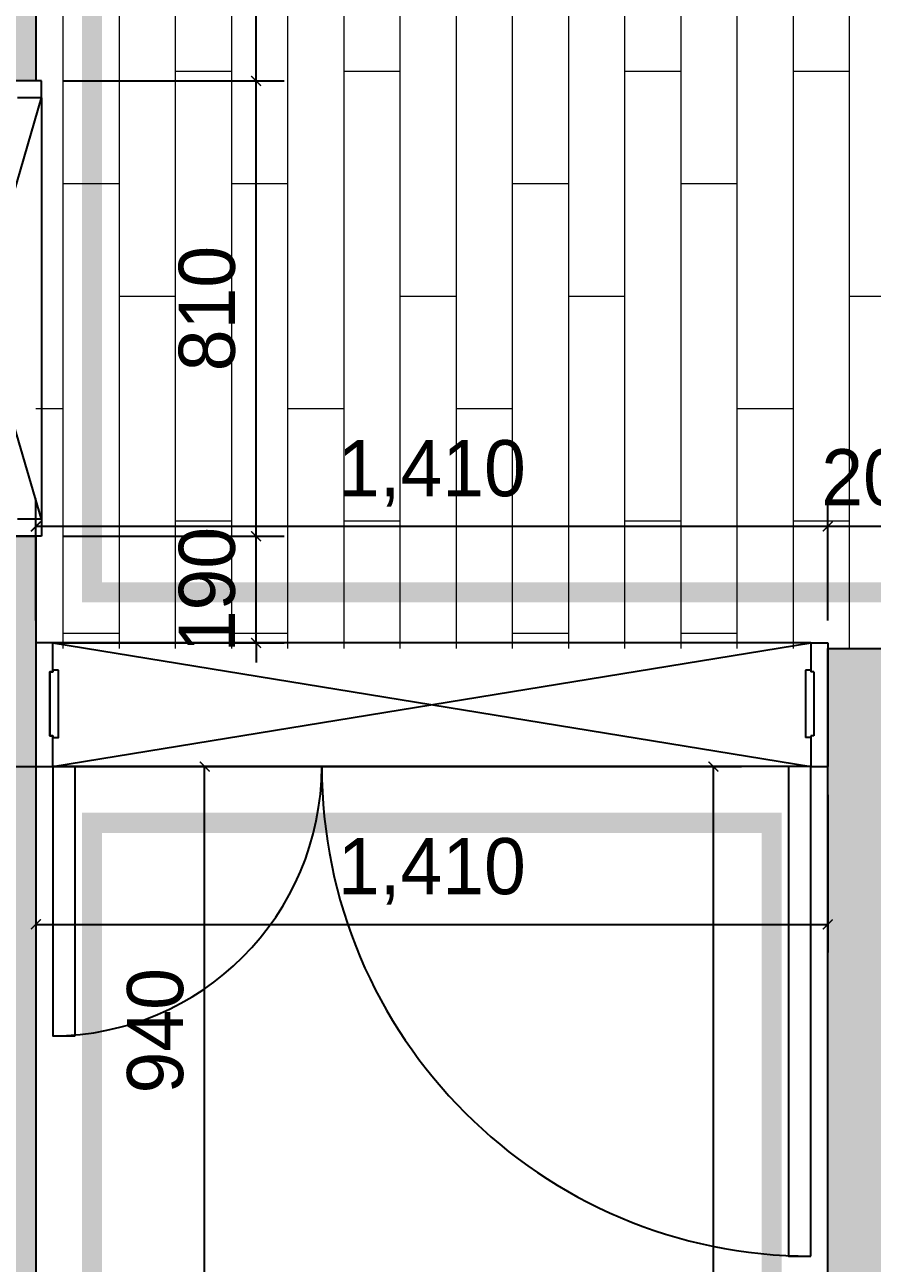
# Model space of a CAD drawing. Header units: millimetres. Extents: x 0 to 400063, y 963 to 238763.
# Drawn here: x 50873 to 52382, y 153659 to 155863 of the extents above; entities that cross this region are included whole.
import ezdxf

# ---------------------------------------------------------------- set-up
doc = ezdxf.new("R2010")
doc.units = ezdxf.units.MM
doc.header["$LTSCALE"] = 40
doc.header["$PDMODE"] = 34
doc.linetypes.add('HID', pattern=[2.3, 1.5, -0.8])
doc.layers.get('Defpoints').update_dxf_attribs({"color": 249})
doc.layers.add('.', color=7, linetype='Continuous', lineweight=13)
for name, color, linetype in [('07 dim wal', 5, 'Continuous'), ('2sec', 2, 'Continuous'), ('3TI-CE-LIGHT', 6, 'Continuous'), ('4LEA', 4, 'Continuous'), ('DOOR', 4, 'Continuous'), ('DOOR-FRAME', 4, 'Continuous')]:
    doc.layers.add(name, color=color, linetype=linetype)
doc.styles.add('마감재', font='stylu.ttf')
doc.dimstyles.new('Copy of DIM-60', dxfattribs={"dimscale": 50, "dimtxt": 2, "dimasz": 0.7, "dimexe": 1, "dimexo": 1, "dimgap": 0.7, "dimtad": 1, "dimdec": 0, "dimzin": 1, "dimdsep": 46, "dimlunit": 6, "dimtxsty": '마감재', "dimblk": 'ARCHTICK', "dimcen": -0.09, "dimclrd": 256, "dimclre": 256, "dimclrt": 3, "dimadec": 0, "dimazin": 0, "dimtfac": 1, "dimtdec": 0, "dimtix": 1, "dimtmove": 2, "dimatfit": 0, "dimldrblk": 'ARCHTICK', "dimfxl": 0, "dimtolj": 1, "dimtzin": 0, "dimarcsym": 0})

# ---------------------------------------------------------------- blocks, each defined once
blk = doc.blocks.new('_ARCHTICK')
at = {"color": 0, "linetype": 'ByBlock', "const_width": 0.075}
blk.add_lwpolyline([(-0.25, -0.25), (0.25, 0.25)], dxfattribs=at)
blk = doc.blocks.new('*D373')
at = {"layer": '07 dim wal', "lineweight": -2}
for p, q in [((50, 154542.5), (52148.9, 154542.5)), ((52098.9, 151692.5), (52098.9, 154542.5)), ((52252.5, 151692.5), (52048.9, 151692.5))]:
    blk.add_line(p, q, dxfattribs=at)
at = {"layer": 'Defpoints', "color": 0}
for p in [(0, 154542.5), (52098.9, 154542.5), (52302.5, 151692.5)]:
    blk.add_point(p, dxfattribs=at)
at = {"layer": '07 dim wal', "lineweight": -2, "xscale": 35, "yscale": 35, "zscale": 35}
for p, rotation in [((52098.9, 154542.5), 90), ((52098.9, 151692.5), 270)]:
    blk.add_blockref('_ARCHTICK', p, dxfattribs=dict(at, rotation=rotation))
at = {"layer": '07 dim wal', "color": 3, "insert": (52004.6, 153117.5), "char_height": 100, "attachment_point": 5, "rotation": 90, "style": '마감재'}
blk.add_mtext('\\A1;2,850', dxfattribs=at)
blk = doc.blocks.new('*D374')
at = {"layer": '07 dim wal', "lineweight": -2}
for p, q in [((50942.5, 154542.5), (51243, 154542.5)), ((51193, 153602.5), (51193, 154542.5)), ((50942.5, 153602.5), (51243, 153602.5))]:
    blk.add_line(p, q, dxfattribs=at)
at = {"layer": 'Defpoints', "color": 0}
for p in [(50892.5, 154542.5), (51193, 154542.5), (50892.5, 153602.5)]:
    blk.add_point(p, dxfattribs=at)
at = {"layer": '07 dim wal', "lineweight": -2, "xscale": 35, "yscale": 35, "zscale": 35}
for p, rotation in [((51193, 154542.5), 90), ((51193, 153602.5), 270)]:
    blk.add_blockref('_ARCHTICK', p, dxfattribs=dict(at, rotation=rotation))
at = {"layer": '07 dim wal', "color": 3, "insert": (51105.4, 154072.5), "char_height": 100, "attachment_point": 5, "rotation": 90, "style": '마감재'}
blk.add_mtext('\\A1;940', dxfattribs=at)
blk = doc.blocks.new('*D375')
at = {"layer": '07 dim wal', "lineweight": -2}
for p, q in [((50892.5, 154492.5), (50892.5, 154211.8)), ((52302.5, 154492.5), (52302.5, 154211.8)), ((50892.5, 154261.8), (52302.5, 154261.8))]:
    blk.add_line(p, q, dxfattribs=at)
at = {"layer": 'Defpoints', "color": 0}
for p in [(50892.5, 154542.5), (52302.5, 154542.5), (52302.5, 154261.8)]:
    blk.add_point(p, dxfattribs=at)
at = {"layer": '07 dim wal', "lineweight": -2, "xscale": 35, "yscale": 35, "zscale": 35, "rotation": 180}
blk.add_blockref('_ARCHTICK', (50892.5, 154261.8), dxfattribs=at)
at = {"layer": '07 dim wal', "lineweight": -2, "xscale": 35, "yscale": 35, "zscale": 35}
blk.add_blockref('_ARCHTICK', (52302.5, 154261.8), dxfattribs=at)
at = {"layer": '07 dim wal', "color": 3, "insert": (51597.5, 154356.1), "char_height": 100, "attachment_point": 5, "style": '마감재'}
blk.add_mtext('\\A1;1,410', dxfattribs=at)
blk = doc.blocks.new('*D377')
at = {"layer": '07 dim wal', "lineweight": -2}
for p, q in [((51284.6, 154952.5), (51284.6, 154987.5)), ((50942.5, 154952.5), (51334.6, 154952.5)), ((51284.6, 154762.5), (51284.6, 154952.5)), ((50942.5, 154762.5), (51334.6, 154762.5)), ((51284.6, 154762.5), (51284.6, 154727.5))]:
    blk.add_line(p, q, dxfattribs=at)
at = {"layer": 'Defpoints', "color": 0}
for p in [(50892.5, 154952.5), (51284.6, 154952.5), (50892.5, 154762.5)]:
    blk.add_point(p, dxfattribs=at)
at = {"layer": '07 dim wal', "lineweight": -2, "xscale": 35, "yscale": 35, "zscale": 35}
for p, rotation in [((51284.6, 154952.5), 270), ((51284.6, 154762.5), 90)]:
    blk.add_blockref('_ARCHTICK', p, dxfattribs=dict(at, rotation=rotation))
at = {"layer": '07 dim wal', "color": 3, "insert": (51197.6, 154857.5), "char_height": 100, "attachment_point": 5, "rotation": 90, "style": '마감재'}
blk.add_mtext('\\A1;190', dxfattribs=at)
blk = doc.blocks.new('*D378')
at = {"layer": '07 dim wal', "lineweight": -2}
for p, q in [((50942.5, 155762.5), (51334.6, 155762.5)), ((51284.6, 154952.5), (51284.6, 155762.5)), ((50942.5, 154952.5), (51334.6, 154952.5))]:
    blk.add_line(p, q, dxfattribs=at)
at = {"layer": 'Defpoints', "color": 0}
for p in [(50892.5, 155762.5), (51284.6, 155762.5), (50892.5, 154952.5)]:
    blk.add_point(p, dxfattribs=at)
at = {"layer": '07 dim wal', "lineweight": -2, "xscale": 35, "yscale": 35, "zscale": 35}
for p, rotation in [((51284.6, 155762.5), 90), ((51284.6, 154952.5), 270)]:
    blk.add_blockref('_ARCHTICK', p, dxfattribs=dict(at, rotation=rotation))
at = {"layer": '07 dim wal', "color": 3, "insert": (51197.5, 155357.5), "char_height": 100, "attachment_point": 5, "rotation": 90, "style": '마감재'}
blk.add_mtext('\\A1;810', dxfattribs=at)
blk = doc.blocks.new('*D379')
at = {"layer": '07 dim wal', "lineweight": -2}
for p, q in [((50942.5, 156462.5), (51334.6, 156462.5)), ((51284.6, 155762.5), (51284.6, 156462.5)), ((50942.5, 155762.5), (51334.6, 155762.5))]:
    blk.add_line(p, q, dxfattribs=at)
at = {"layer": 'Defpoints', "color": 0}
for p in [(50892.5, 156462.5), (51284.6, 156462.5), (50892.5, 155762.5)]:
    blk.add_point(p, dxfattribs=at)
at = {"layer": '07 dim wal', "lineweight": -2, "xscale": 35, "yscale": 35, "zscale": 35}
for p, rotation in [((51284.6, 156462.5), 90), ((51284.6, 155762.5), 270)]:
    blk.add_blockref('_ARCHTICK', p, dxfattribs=dict(at, rotation=rotation))
at = {"layer": '07 dim wal', "color": 3, "insert": (51195.7, 156112.5), "char_height": 100, "attachment_point": 5, "rotation": 90, "style": '마감재'}
blk.add_mtext('\\A1;700', dxfattribs=at)
blk = doc.blocks.new('*D398')
at = {"layer": '07 dim wal', "lineweight": -2}
for p, q in [((52302.5, 154802.5), (52302.5, 155019.8)), ((52502.5, 154802.5), (52502.5, 155019.8)), ((52302.5, 154969.8), (52267.5, 154969.8)), ((52502.5, 154969.8), (52302.5, 154969.8)), ((52502.5, 154969.8), (52537.5, 154969.8))]:
    blk.add_line(p, q, dxfattribs=at)
at = {"layer": 'Defpoints', "color": 0}
for p in [(52302.5, 154969.8), (52302.5, 154752.5), (52502.5, 154752.5)]:
    blk.add_point(p, dxfattribs=at)
at = {"layer": '07 dim wal', "lineweight": -2, "xscale": 35, "yscale": 35, "zscale": 35}
blk.add_blockref('_ARCHTICK', (52302.5, 154969.8), dxfattribs=at)
at = {"layer": '07 dim wal', "lineweight": -2, "xscale": 35, "yscale": 35, "zscale": 35, "rotation": 180}
blk.add_blockref('_ARCHTICK', (52502.5, 154969.8), dxfattribs=at)
at = {"layer": '07 dim wal', "color": 3, "insert": (52402.5, 155056.6), "char_height": 100, "attachment_point": 5, "style": '마감재'}
blk.add_mtext('\\A1;200', dxfattribs=at)
blk = doc.blocks.new('*D399')
at = {"layer": '07 dim wal', "lineweight": -2}
for p, q in [((50892.5, 154802.5), (50892.5, 155019.8)), ((52302.5, 154802.5), (52302.5, 155019.8)), ((52302.5, 154969.8), (50892.5, 154969.8))]:
    blk.add_line(p, q, dxfattribs=at)
at = {"layer": 'Defpoints', "color": 0}
for p in [(50892.5, 154969.8), (50892.5, 154752.5), (52302.5, 154752.5)]:
    blk.add_point(p, dxfattribs=at)
at = {"layer": '07 dim wal', "lineweight": -2, "xscale": 35, "yscale": 35, "zscale": 35, "rotation": 180}
blk.add_blockref('_ARCHTICK', (50892.5, 154969.8), dxfattribs=at)
at = {"layer": '07 dim wal', "lineweight": -2, "xscale": 35, "yscale": 35, "zscale": 35}
blk.add_blockref('_ARCHTICK', (52302.5, 154969.8), dxfattribs=at)
at = {"layer": '07 dim wal', "color": 3, "insert": (51597.5, 155064.2), "char_height": 100, "attachment_point": 5, "style": '마감재'}
blk.add_mtext('\\A1;1,410', dxfattribs=at)

msp = doc.modelspace()

# ---------------------------------------------------------------- hatches: boundary and pattern name
at = {"layer": '.'}
h = msp.add_hatch(color=251, dxfattribs=at)
h.dxf.hatch_style = 1
h.paths.add_polyline_path([(49092.5, 159922.5), (49592.5, 159922.5), (49592.5, 160122.5), (49092.5, 160122.5), (49092.5, 161322.5), (59252.5, 161322.5), (59252.5, 160122.5), (58352.5, 160122.5), (58352.5, 159922.5), (59252.5, 159922.5), (59252.5, 156662.5), (58412.5, 156662.5), (58412.5, 156462.5), (59107.5, 156462.5), (59107.5, 155017.5), (57622.5, 155017.5), (57622.5, 156662.5), (56672.5, 156662.5), (56672.5, 156462.5), (57422.5, 156462.5), (57422.5, 154752.5), (57212.5, 154752.5), (57212.5, 154552.5), (59192.5, 154552.5), (59192.5, 151752.5), (59192.5, 151552.5), (59192.5, 150572.5), (56212.5, 150572.5), (56212.5, 151552.5), (56212.5, 151752.5), (56212.5, 154752.5), (56012.5, 154752.5), (56012.5, 151692.5), (55612.5, 151692.5), (55612.5, 151492.5), (56012.5, 151492.5), (56012.5, 150572.5), (49892.5, 150572.5), (49892.5, 151492.5), (52502.5, 151492.5), (52502.5, 154752.5), (52302.5, 154752.5), (52302.5, 151692.5), (49892.5, 151692.5), (49892.5, 152602.5), (49692.5, 152602.5), (49692.5, 151492.5), (49692.5, 150372.5), (56212.5, 150372.5), (59452.5, 150372.5), (59452.5, 151552.5), (59452.5, 161522.5), (48892.5, 161522.5), (48892.5, 153602.5), (50892.5, 153602.5), (50892.5, 154952.5), (50692.5, 154952.5), (50692.5, 153802.5), (49832.5, 153802.5), (49832.5, 154292.5), (49172.5, 154292.5), (49172.5, 155762.5), (50892.5, 155762.5), (50892.5, 156462.5), (50992.5, 156462.5), (50992.5, 156662.5), (50612.5, 156662.5), (50612.5, 155962.5), (49092.5, 155962.5)])
h.paths.add_polyline_path([(49172.5, 154092.5), (49632.5, 154092.5), (49632.5, 153802.5), (49172.5, 153802.5)], flags=16)
h.paths.add_polyline_path([(52292.5, 159922.5), (53592.5, 159922.5), (53592.5, 160122.5), (51592.5, 160122.5), (51592.5, 159922.5), (52092.5, 159922.5), (52092.5, 156662.5), (51992.5, 156662.5), (51992.5, 156462.5), (52292.5, 156462.5)], flags=17)
h.paths.add_polyline_path([(55672.5, 159922.5), (55672.5, 160122.5), (55472.5, 160122.5), (55472.5, 159922.5), (55472.5, 156462.5), (55672.5, 156462.5)], flags=17)
h = msp.add_hatch(dxfattribs=at)
h.set_pattern_fill('WOODS_BOARD_WIDE', color=251, scale=50, angle=90, pattern_type=2)
h.set_pattern_definition([(90, (-37158.85, 14579.06), (-100, 6e-15), []), (180, (-37158.85, 14579.06), (-200, -200), [100, -700]), (180, (-37258.85, 14979.06), (-200, -200), [100, -700])])
h.paths.add_polyline_path([(57422.5, 156462.5), (55472.5, 156462.5), (55472.5, 159922.5), (52292.5, 159922.5), (52292.5, 156462.5), (50892.5, 156462.5), (50892.5, 154752.5), (52502.5, 154752.5), (52502.5, 151692.5), (56012.5, 151692.5), (56012.5, 154752.5), (57422.5, 154752.5)])

# ---------------------------------------------------------------- linework, layer by layer
at = {"layer": '2sec'}
for points in [[(59252.5, 161322.5), (49092.5, 161322.5), (49092.5, 160122.5), (49592.5, 160122.5), (49592.5, 159922.5), (49092.5, 159922.5), (49092.5, 155962.5), (50612.5, 155962.5), (50612.5, 156662.5), (50992.5, 156662.5), (50992.5, 156462.5), (50892.5, 156462.5), (50892.5, 155762.5), (49172.5, 155762.5), (49172.5, 154292.5), (49832.5, 154292.5), (49832.5, 153802.5), (50692.5, 153802.5), (50692.5, 154952.5), (50892.5, 154952.5), (50892.5, 153602.5), (48892.5, 153602.5), (48892.5, 161522.5), (59452.5, 161522.5)], [(56212.5, 150372.5), (49692.5, 150372.5), (49692.5, 151492.5), (49692.5, 152602.5), (49892.5, 152602.5), (49892.5, 151692.5), (52302.5, 151692.5), (52302.5, 154752.5), (52502.5, 154752.5), (52502.5, 151492.5), (49892.5, 151492.5), (49892.5, 150572.5), (56012.5, 150572.5)]]:
    msp.add_lwpolyline(points, dxfattribs=at)
at = {"layer": '3TI-CE-LIGHT', "color": 1, "linetype": 'HID', "const_width": 36}
msp.add_lwpolyline([(52392.5, 157792.5), (52392.5, 156362.5), (50992.5, 156362.5), (50992.5, 154852.5), (52602.5, 154852.5), (52602.5, 151702.5)], dxfattribs=at)
msp.add_lwpolyline([(49993, 151792.5), (50002, 153502.5), (50992.5, 153502.5), (50992.5, 154442.5), (52202.5, 154442.5), (52202.5, 151792.5)], close=True, dxfattribs=at)
at = {"layer": '4LEA', "color": 1}
for p, q in [((50902.5, 154982.5), (50682.5, 155732.5)), ((50682.5, 154982.5), (50902.5, 155732.5)), ((50922.5, 154762.5), (52272.5, 154542.5)), ((50922.5, 154542.5), (52272.5, 154762.5))]:
    msp.add_line(p, q, dxfattribs=at)
at = {"layer": '4LEA', "color": 0}
for p, q in [((50902.5, 155732.5), (50902.5, 154982.5)), ((52272.5, 154762.5), (50922.5, 154762.5)), ((52272.5, 154542.5), (50922.5, 154542.5))]:
    msp.add_line(p, q, dxfattribs=at)
at = {"layer": 'DOOR', "color": 5}
for centre, radius, start, end in [((50922.5, 154542.5), 479, 270, 0), ((52272.5, 154542.5), 871, 180, 270)]:
    msp.add_arc(centre, radius, start, end, dxfattribs=at)
at = {"layer": 'DOOR-FRAME', "linetype": 'Continuous'}
for p, q in [((50902.5, 155762.5), (50682.5, 155762.5)), ((50902.5, 155732.5), (50902.5, 155762.5)), ((50902.5, 155732.5), (50859.5, 155732.5)), ((50902.5, 154982.5), (50859.5, 154982.5)), ((50902.5, 154982.5), (50902.5, 154952.5)), ((50902.5, 154952.5), (50682.5, 154952.5)), ((52272.5, 154762.5), (52272.5, 154711)), ((52272.5, 154762.5), (52302.5, 154762.5)), ((52302.5, 154762.5), (52302.5, 154542.5)), ((52262.5, 154714), (52262.5, 154594)), ((52272.5, 154714), (52262.5, 154714)), ((52277.5, 154711), (52272.5, 154711)), ((52277.5, 154711), (52277.5, 154597)), ((52272.5, 154594), (52262.5, 154594)), ((52277.5, 154597), (52272.5, 154597)), ((52272.5, 154597), (52272.5, 154542.5)), ((52272.5, 154542.5), (52302.5, 154542.5))]:
    msp.add_line(p, q, dxfattribs=at)
for points in [[(50922.5, 154762.5), (50892.5, 154762.5), (50892.5, 154542.5), (50922.5, 154542.5), (50922.5, 154597), (50917.5, 154597), (50917.5, 154711), (50922.5, 154711)], [(50932.5, 154714), (50922.5, 154714), (50922.5, 154711), (50917.5, 154711), (50917.5, 154597), (50922.5, 154597), (50922.5, 154594), (50932.5, 154594)], [(50962.5, 154063.5), (50962.5, 154542.5), (50922.5, 154542.5), (50922.5, 154063.5)], [(52272.5, 153671.5), (52272.5, 154542.5), (52232.5, 154542.5), (52232.5, 153671.5)]]:
    msp.add_lwpolyline(points, close=True, dxfattribs=at)

# ---------------------------------------------------------------- dimensions: what is measured, and where the dimension line sits
at = {"layer": '07 dim wal'}
for base, p1, p2, picture, middle in [((51284.6, 156462.5), (50892.5, 155762.5), (50892.5, 156462.5), '*D379', (51195.7, 156112.5)), ((51284.6, 155762.5), (50892.5, 154952.5), (50892.5, 155762.5), '*D378', (51197.5, 155357.5)), ((51284.6, 154952.5), (50892.5, 154762.5), (50892.5, 154952.5), '*D377', (51197.6, 154857.5)), ((52098.9, 154542.5), (52302.5, 151692.5), (0, 154542.5), '*D373', (52004.6, 153117.5)), ((51193, 154542.5), (50892.5, 153602.5), (50892.5, 154542.5), '*D374', (51105.4, 154072.5))]:
    dim = msp.add_linear_dim(base=base, p1=p1, p2=p2, angle=90, dimstyle='Copy of DIM-60', dxfattribs=at)
    dim.commit()
    dim.dimension.update_dxf_attribs({"geometry": picture, "text_midpoint": middle})
for base, p1, p2, picture, middle in [((50892.5, 154969.8), (52302.5, 154752.5), (50892.5, 154752.5), '*D399', (51597.5, 155064.2)), ((52302.5, 154969.8), (52502.5, 154752.5), (52302.5, 154752.5), '*D398', (52402.5, 155056.6)), ((52302.5, 154261.8), (50892.5, 154542.5), (52302.5, 154542.5), '*D375', (51597.5, 154356.1))]:
    dim = msp.add_linear_dim(base=base, p1=p1, p2=p2, dimstyle='Copy of DIM-60', dxfattribs=at)
    dim.commit()
    dim.dimension.update_dxf_attribs({"geometry": picture, "text_midpoint": middle})

doc.saveas('drawing.dxf')
